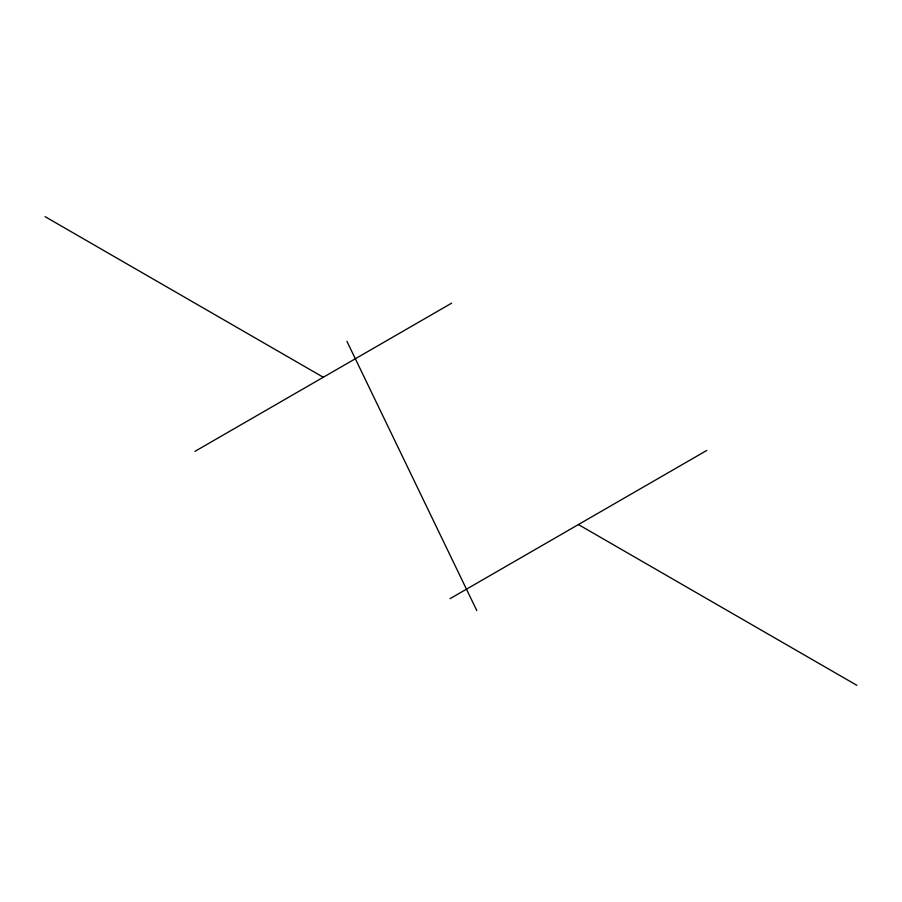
<?xml version="1.0" encoding="UTF-8"?>
<svg xmlns="http://www.w3.org/2000/svg" width="902" height="902" viewBox="0 0 902 902"><rect width="100%" height="100%" fill="white"/><g stroke="black" fill="none" stroke-linecap="round" stroke-linejoin="round"><path stroke-width="1.35" d="M194.922 451.372L451.654 303.151M450.042 598.669L706.773 450.448M45.1 216.66L323.288 377.262M578.408 524.558L856.9 685.34M346.932 341.339L476.775 610.564"/></g></svg>
